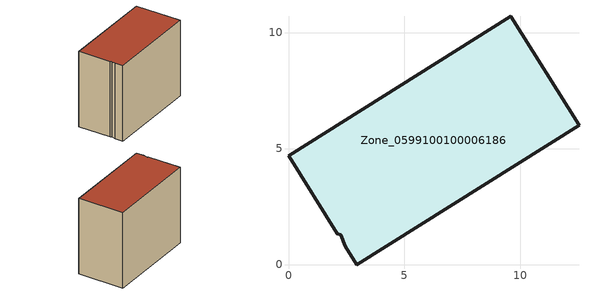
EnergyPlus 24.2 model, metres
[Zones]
Zone_0599100100006186
 floor ground (C_G): 2.45,0.78 2.25,1.29 2.1,1.33 0,4.69 9.59,10.7 12.52,6.01 2.94,0 z0
 wall outside (C_F): 9.59,10.7 0,4.69 2.1,1.33 2.25,1.29 2.45,0.78 2.94,0 12.52,6.01 9.59,10.7 z0:9.27
 roof outside (C_R): 2.25,1.29 2.45,0.78 2.94,0 12.52,6.01 9.59,10.7 0,4.69 2.1,1.33 z9.27
[BUILDING]
Pand.0599100100006186: North Axis=0; Terrain=City; Loads Convergence Tolerance Value=0.04; Temperature Convergence Tolerance Value=0.4; Solar Distribution=FullExterior; Maximum Number of Warmup Days=25; Minimum Number of Warmup Days=1
[Site:Location]
Rotterdam.The.Hague.AP_ZH_NLD Design_Conditions: Latitude=51.96; Longitude=4.45; Time Zone=1; Elevation=-4.5
[SITE:GROUNDTEMPERATURE:BUILDINGSURFACE]
18, 18, 18, 18, 18, 18, 18, 18, 18, 18, 18, 18
[MATERIAL] Thermal Absorptance=0.9; Solar Absorptance=0.7; Visible Absorptance=0.7
Name | Roughness | Thickness | Conductivity | Density | Specific Heat
G.TC.2015-2018 | MediumSmooth | 0.15 | 0.0428571 | 540 | 1210
F.TC.2015-2018 | Rough | 0.3 | 0.0666667 | 1920 | 840
R.TC.2015-2018 | MediumRough | 0.2 | 0.0333333 | 1500 | 1000
[CONSTRUCTION]
C_G: G.TC.2015-2018
C_F: F.TC.2015-2018
C_R: R.TC.2015-2018
[ZONE]
Zone_0599100100006186: Type=1; Multiplier=1; Ceiling Height=Autocalculate; Volume=Autocalculate; Floor Area=autocalculate; Part of Total Floor Area=Yes
[ZONEINFILTRATION:DESIGNFLOWRATE]
Infil_Zone_0599100100006186: Zone or ZoneList or Space or SpaceList=Zone_0599100100006186; Schedule=AlwaysOn; Design Flow Rate Calculation Method=Flow/Area; Flow Rate per Floor Area=0.0015; Constant Term Coefficient=1; Temperature Term Coefficient=0; Velocity Term Coefficient=0; Velocity Squared Term Coefficient=0
[HVACTEMPLATE:ZONE:IDEALLOADSAIRSYSTEM]
Zone_0599100100006186: Maximum Heating Supply Air Temperature=50; Minimum Cooling Supply Air Temperature=13; Maximum Heating Supply Air Humidity Ratio=0.0156; Minimum Cooling Supply Air Humidity Ratio=0.0077; Heating Limit=NoLimit; Cooling Limit=NoLimit; Dehumidification Control Type=ConstantSensibleHeatRatio; Cooling Sensible Heat Ratio=0.7; Dehumidification Setpoint=60; Humidification Control Type=None; Humidification Setpoint=30; Outdoor Air Method=None; Outdoor Air Flow Rate per Person=0.00944; Outdoor Air Flow Rate per Zone Floor Area=0; Outdoor Air Flow Rate per Zone=0; Demand Controlled Ventilation Type=None; Outdoor Air Economizer Type=NoEconomizer; Heat Recovery Type=None; Sensible Heat Recovery Effectiveness=0.7; Latent Heat Recovery Effectiveness=0.65
[ZONECONTROL:THERMOSTAT]
ThermostatControl_Zone_0599100100006186: Zone or ZoneList=Zone_0599100100006186; Control Type Schedule=DualSetpointControlType; Control 1=Thermostat_Zone_0599100100006186; Temperature Difference Between Cutout And Setpoint=0
[THERMOSTATSETPOINT:DUALSETPOINT]
Thermostat_Zone_0599100100006186: Heating Setpoint Temperature Schedule=HeatingSetpoint_Zone_0599100100006186; Cooling Setpoint Temperature Schedule=CoolingSetpoint_Zone_0599100100006186
[SCHEDULE:COMPACT]
HeatingSetpoint_Zone_0599100100006186: Through: 12/31, For: AllDays, Until: 24:00, 21
CoolingSetpoint_Zone_0599100100006186: Through: 12/31, For: AllDays, Until: 24:00, 24
DualSetpointControlType: Through: 12/31, For: AllDays, Until: 24:00, 4
AlwaysOn: Through: 12/31, For: AllDays, Until: 24:00, 1
